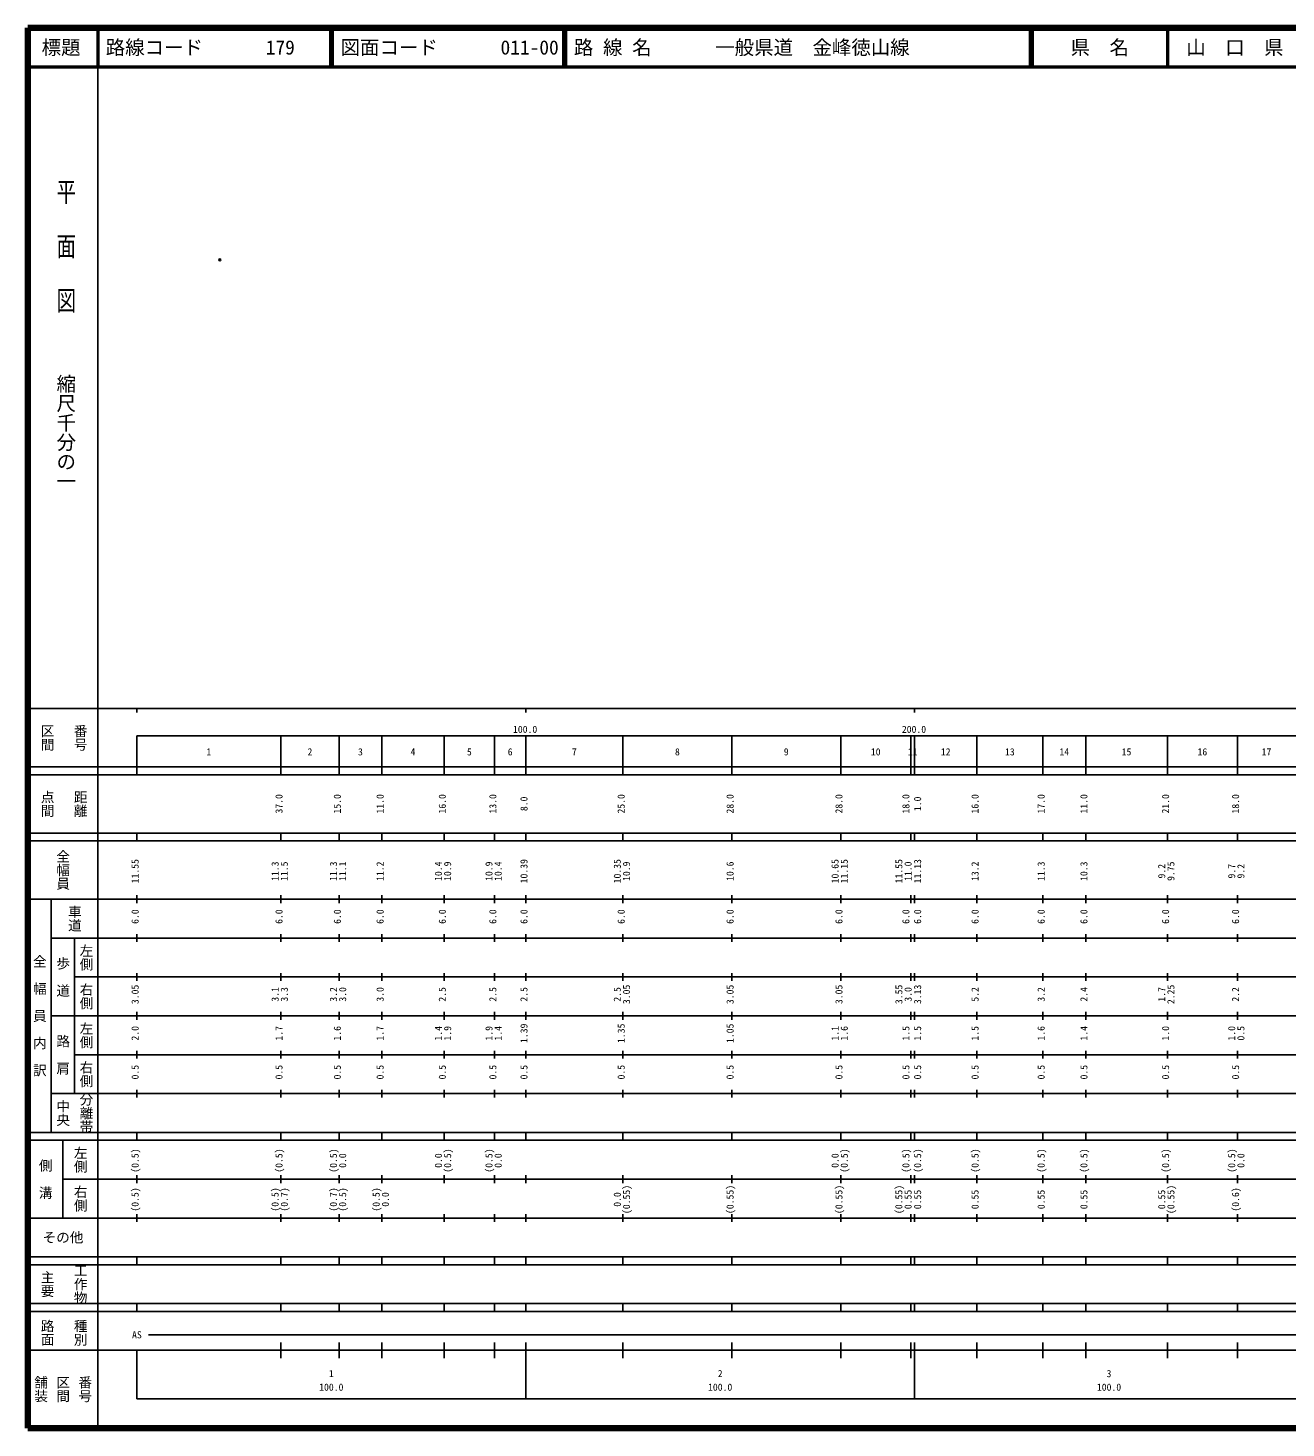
# Model space of a CAD drawing. Units: millimetres on the paper. Extents: x 40 to 680, y 20 to 380.
# Drawn here: x 40 to 363.5, y 20 to 380 of the extents above; entities that cross this region are included whole.
import ezdxf
from ezdxf.enums import TextEntityAlignment as Align

# ---------------------------------------------------------------- set-up
doc = ezdxf.new("R2010")
doc.units = ezdxf.units.MM
doc.header["$PDMODE"] = 32
doc.header["$PDSIZE"] = 0.5
doc.layers.add('M-OTRS', color=6, linetype='Continuous')
doc.layers.add('M-TTL-TXT', color=7, linetype='Continuous')
for name, color, linetype, lineweight in [('M-TTL', 2, 'Continuous', 140), ('M-TTL-BAND', 7, 'Continuous', 25), ('M-TTL-LINE', 7, 'Continuous', 50)]:
    doc.layers.add(name, color=color, linetype=linetype, lineweight=lineweight)
doc.styles.add('@ＭＳ ゴシック', font='')
doc.styles.add('ＭＳ ゴシック', font='')
doc.styles.get('@ＭＳ ゴシック').set_extended_font_data('@MS Gothic')
doc.styles.get('ＭＳ ゴシック').set_extended_font_data('MS Gothic')

msp = doc.modelspace()

# ---------------------------------------------------------------- linework, layer by layer
at = {"layer": 'M-OTRS'}
msp.add_point((89.313, 320.358), dxfattribs=at)
at = {"layer": 'M-TTL'}
for p, q in [((40, 380), (40, 20)), ((680, 380), (40, 380)), ((40, 20), (680, 20))]:
    msp.add_line(p, q, dxfattribs=at)
at = {"layer": 'M-TTL-BAND'}
for p, q in [((58, 370), (58, 20)), ((40, 205), (579, 205)), ((68, 205), (68, 204)), ((168, 205), (168, 204)), ((268, 205), (268, 204)), ((68, 198), (579, 198)), ((68, 198), (68, 188)), ((105, 188), (105, 198)), ((120, 188), (120, 198)), ((131, 188), (131, 198)), ((147, 188), (147, 198)), ((160, 188), (160, 198)), ((168, 188), (168, 198)), ((193, 188), (193, 198)), ((221, 188), (221, 198)), ((249, 188), (249, 198)), ((267, 188), (267, 198)), ((268, 188), (268, 198)), ((284, 188), (284, 198)), ((301, 188), (301, 198)), ((312, 188), (312, 198)), ((333, 188), (333, 198)), ((351, 188), (351, 198)), ((40, 190), (579, 190)), ((40, 188), (579, 188)), ((40, 173), (579, 173)), ((68, 171), (68, 173)), ((105, 171), (105, 173)), ((120, 171), (120, 173)), ((131, 171), (131, 173)), ((147, 171), (147, 173)), ((160, 171), (160, 173)), ((168, 171), (168, 173)), ((193, 171), (193, 173)), ((221, 171), (221, 173)), ((249, 171), (249, 173)), ((267, 171), (267, 173)), ((268, 171), (268, 173)), ((284, 171), (284, 173)), ((301, 171), (301, 173)), ((312, 171), (312, 173)), ((333, 171), (333, 173)), ((351, 171), (351, 173)), ((40, 171), (579, 171)), ((40, 156), (579, 156)), ((46, 96), (46, 156)), ((68, 155), (68, 157)), ((105, 155), (105, 157)), ((120, 155), (120, 157)), ((131, 155), (131, 157)), ((147, 155), (147, 157)), ((160, 155), (160, 157)), ((168, 155), (168, 157)), ((193, 155), (193, 157)), ((221, 155), (221, 157)), ((249, 155), (249, 157)), ((267, 155), (267, 157)), ((268, 155), (268, 157)), ((284, 155), (284, 157)), ((301, 155), (301, 157)), ((312, 155), (312, 157)), ((333, 155), (333, 157)), ((351, 155), (351, 157)), ((46, 146), (579, 146)), ((52, 146), (52, 106)), ((68, 145), (68, 147)), ((105, 145), (105, 147)), ((120, 145), (120, 147)), ((131, 145), (131, 147)), ((147, 145), (147, 147)), ((160, 145), (160, 147)), ((168, 145), (168, 147)), ((193, 145), (193, 147)), ((221, 145), (221, 147)), ((249, 145), (249, 147)), ((267, 145), (267, 147)), ((268, 145), (268, 147)), ((284, 145), (284, 147)), ((301, 145), (301, 147)), ((312, 145), (312, 147)), ((333, 145), (333, 147)), ((351, 145), (351, 147)), ((68, 135), (68, 137)), ((105, 135), (105, 137)), ((120, 135), (120, 137)), ((131, 135), (131, 137)), ((147, 135), (147, 137)), ((160, 135), (160, 137)), ((168, 135), (168, 137)), ((193, 135), (193, 137)), ((221, 135), (221, 137)), ((249, 135), (249, 137)), ((267, 135), (267, 137)), ((268, 135), (268, 137)), ((284, 135), (284, 137)), ((301, 135), (301, 137)), ((312, 135), (312, 137)), ((333, 135), (333, 137)), ((351, 135), (351, 137)), ((52, 136), (579, 136)), ((46, 126), (579, 126)), ((68, 125), (68, 127)), ((105, 125), (105, 127)), ((120, 125), (120, 127)), ((131, 125), (131, 127)), ((147, 125), (147, 127)), ((160, 125), (160, 127)), ((168, 125), (168, 127)), ((193, 125), (193, 127)), ((221, 125), (221, 127)), ((249, 125), (249, 127)), ((267, 125), (267, 127)), ((268, 125), (268, 127)), ((284, 125), (284, 127)), ((301, 125), (301, 127)), ((312, 125), (312, 127)), ((333, 125), (333, 127)), ((351, 125), (351, 127)), ((52, 116), (579, 116)), ((68, 115), (68, 117)), ((105, 115), (105, 117)), ((120, 115), (120, 117)), ((131, 115), (131, 117)), ((147, 115), (147, 117)), ((160, 115), (160, 117)), ((168, 115), (168, 117)), ((193, 115), (193, 117)), ((221, 115), (221, 117)), ((249, 115), (249, 117)), ((267, 115), (267, 117)), ((268, 115), (268, 117)), ((284, 115), (284, 117)), ((301, 115), (301, 117)), ((312, 115), (312, 117)), ((333, 115), (333, 117)), ((351, 115), (351, 117)), ((46, 106), (579, 106)), ((68, 105), (68, 107)), ((105, 105), (105, 107)), ((120, 105), (120, 107)), ((131, 105), (131, 107)), ((147, 105), (147, 107)), ((160, 105), (160, 107)), ((168, 105), (168, 107)), ((193, 105), (193, 107)), ((221, 105), (221, 107)), ((249, 105), (249, 107)), ((267, 105), (267, 107)), ((268, 105), (268, 107)), ((284, 105), (284, 107)), ((301, 105), (301, 107)), ((312, 105), (312, 107)), ((333, 105), (333, 107)), ((351, 105), (351, 107)), ((40, 96), (579, 96)), ((40, 94), (579, 94)), ((49, 94), (49, 74)), ((68, 94), (68, 96)), ((105, 94), (105, 96)), ((120, 94), (120, 96)), ((131, 94), (131, 96)), ((147, 94), (147, 96)), ((160, 94), (160, 96)), ((168, 94), (168, 96)), ((193, 94), (193, 96)), ((221, 94), (221, 96)), ((249, 94), (249, 96)), ((267, 94), (267, 96)), ((268, 94), (268, 96)), ((284, 94), (284, 96)), ((301, 94), (301, 96)), ((312, 94), (312, 96)), ((333, 94), (333, 96)), ((351, 94), (351, 96)), ((49, 84), (579, 84)), ((68, 83), (68, 85)), ((105, 83), (105, 85)), ((120, 83), (120, 85)), ((131, 83), (131, 85)), ((147, 83), (147, 85)), ((160, 83), (160, 85)), ((168, 83), (168, 85)), ((193, 83), (193, 85)), ((221, 83), (221, 85)), ((249, 83), (249, 85)), ((267, 83), (267, 85)), ((268, 83), (268, 85)), ((284, 83), (284, 85)), ((301, 83), (301, 85)), ((312, 83), (312, 85)), ((333, 83), (333, 85)), ((351, 83), (351, 85)), ((40, 74), (579, 74)), ((68, 73), (68, 75)), ((105, 73), (105, 75)), ((120, 73), (120, 75)), ((131, 73), (131, 75)), ((147, 73), (147, 75)), ((160, 73), (160, 75)), ((168, 73), (168, 75)), ((193, 73), (193, 75)), ((221, 73), (221, 75)), ((249, 73), (249, 75)), ((267, 73), (267, 75)), ((268, 73), (268, 75)), ((284, 73), (284, 75)), ((301, 73), (301, 75)), ((312, 73), (312, 75)), ((333, 73), (333, 75)), ((351, 73), (351, 75)), ((40, 64), (579, 64)), ((40, 62), (579, 62)), ((68, 62), (68, 64)), ((105, 62), (105, 64)), ((120, 62), (120, 64)), ((131, 62), (131, 64)), ((147, 62), (147, 64)), ((160, 62), (160, 64)), ((168, 62), (168, 64)), ((193, 62), (193, 64)), ((221, 62), (221, 64)), ((249, 62), (249, 64)), ((267, 62), (267, 64)), ((268, 62), (268, 64)), ((284, 62), (284, 64)), ((301, 62), (301, 64)), ((312, 62), (312, 64)), ((333, 62), (333, 64)), ((351, 62), (351, 64)), ((40, 52), (579, 52)), ((68, 50), (68, 52)), ((105, 50), (105, 52)), ((120, 50), (120, 52)), ((131, 50), (131, 52)), ((147, 50), (147, 52)), ((160, 50), (160, 52)), ((168, 50), (168, 52)), ((193, 50), (193, 52)), ((221, 50), (221, 52)), ((249, 50), (249, 52)), ((267, 50), (267, 52)), ((268, 50), (268, 52)), ((284, 50), (284, 52)), ((301, 50), (301, 52)), ((312, 50), (312, 52)), ((333, 50), (333, 52)), ((351, 50), (351, 52)), ((40, 50), (579, 50)), ((71, 44), (541, 44)), ((40, 40), (579, 40)), ((68, 40), (68, 27.5)), ((105, 38), (105, 42)), ((120, 38), (120, 42)), ((131, 38), (131, 42)), ((147, 38), (147, 42)), ((160, 38), (160, 42)), ((168, 27.5), (168, 42)), ((193, 38), (193, 42)), ((221, 38), (221, 42)), ((249, 38), (249, 42)), ((267, 38), (267, 42)), ((268, 27.5), (268, 42)), ((284, 38), (284, 42)), ((301, 38), (301, 42)), ((312, 38), (312, 42)), ((333, 38), (333, 42)), ((351, 38), (351, 42)), ((68, 27.5), (579, 27.5))]:
    msp.add_line(p, q, dxfattribs=at)
at = {"layer": 'M-TTL-LINE'}
for p, q in [((58, 380), (58, 370)), ((117.75, 380), (117.75, 370)), ((118.25, 380), (118.25, 370)), ((177.75, 380), (177.75, 370)), ((178.25, 380), (178.25, 370)), ((297.75, 380), (297.75, 370)), ((298.25, 380), (298.25, 370)), ((333, 380), (333, 370)), ((40, 370), (680, 370))]:
    msp.add_line(p, q, dxfattribs=at)

# ---------------------------------------------------------------- texts
at = {"layer": 'M-TTL-BAND', "style": '@ＭＳ ゴシック', "width": 1.4}
msp.add_text('平  面  図', height=3.666, rotation=270, dxfattribs=at).set_placement((49.777, 306.475), align=Align.MIDDLE_RIGHT)
at = {"layer": 'M-TTL-BAND', "style": '@ＭＳ ゴシック'}
msp.add_text('縮尺千分の一', height=3.666, rotation=270, dxfattribs=at).set_placement((49.777, 261.03), align=Align.MIDDLE_RIGHT)
for s, p in [('区間', (45, 197.5)), ('番号', (53.5, 197.5)), ('点間', (45, 180.5)), ('距離', (53.5, 180.5)), ('全幅員', (49, 163.5)), ('車道', (52, 151)), ('左側', (55, 141)), ('全\u3000幅\u3000員\u3000内\u3000訳', (43, 126)), ('歩\u3000道', (49, 136)), ('右側', (55, 131)), ('左側', (55, 121)), ('路\u3000肩', (49, 116)), ('右側', (55, 111)), ('分離帯', (55, 101)), ('中央', (49, 101)), ('左側', (53.5, 89)), ('側\u3000溝', (44.5, 84)), ('右側', (53.5, 79)), ('工作物', (53.5, 57)), ('主要', (45, 57)), ('路面', (45, 44.5)), ('種別', (53.5, 44.5)), ('舗装', (43.333, 30)), ('区間', (49, 30)), ('番号', (54.667, 30))]:
    msp.add_text(s, height=2.566, rotation=270, dxfattribs=at).set_placement(p, align=Align.MIDDLE_CENTER)
at = {"layer": 'M-TTL-BAND', "style": 'ＭＳ ゴシック'}
for s, p in [('100.0', (167.844, 198.195)), ('200.0', (267.844, 198.195)), ('1', (86.5, 192.405)), ('2', (112.5, 192.405)), ('3', (125.5, 192.405)), ('4', (139, 192.405)), ('5', (153.5, 192.405)), ('6', (164, 192.405)), ('7', (180.5, 192.405)), ('8', (207, 192.405)), ('9', (235, 192.405)), ('10', (258, 192.405)), ('11', (267.5, 192.405)), ('12', (276, 192.405)), ('13', (292.5, 192.405)), ('14', (306.5, 192.405)), ('15', (322.5, 192.405)), ('16', (342, 192.405)), ('17', (358.5, 192.405)), ('AS', (68, 42.5)), ('1', (118, 32.523)), ('2', (218, 32.523)), ('3', (318, 32.523)), ('100.0', (118, 29.033)), ('100.0', (218, 29.033)), ('100.0', (318, 29.033))]:
    msp.add_text(s, height=1.833, dxfattribs=at).set_placement(p, align=Align.BOTTOM_CENTER)
for s, p in [('37.0', (106, 180.5)), ('15.0', (121, 180.5)), ('11.0', (132, 180.5)), ('16.0', (148, 180.5)), ('13.0', (161, 180.5)), ('8.0', (169, 180.5)), ('25.0', (194, 180.5)), ('28.0', (222, 180.5)), ('28.0', (250, 180.5)), ('18.0', (267.222, 180.5)), ('1.0', (270.234, 180.5)), ('16.0', (285, 180.5)), ('17.0', (302, 180.5)), ('11.0', (313, 180.5)), ('21.0', (334, 180.5)), ('18.0', (352, 180.5)), ('11.55', (69, 163.174)), ('10.39', (169, 163.174)), ('10.35', (193, 163.174)), ('10.65', (249, 163.174)), ('11.15', (251.37, 163.174)), ('11.55', (265.406, 163.174)), ('11.13', (270.234, 163.174)), ('11.3', (105, 163.174)), ('11.5', (107.37, 163.174)), ('11.3', (120, 163.174)), ('11.1', (122.37, 163.174)), ('11.2', (132, 163.174)), ('10.4', (147, 163.174)), ('10.9', (149.37, 163.174)), ('10.9', (160, 163.174)), ('10.4', (162.37, 163.174)), ('10.9', (195.37, 163.174)), ('10.6', (222, 163.174)), ('11.0', (267.776, 163.174)), ('13.2', (285, 163.174)), ('11.3', (302, 163.174)), ('10.3', (313, 163.174)), ('9.2', (333, 163.174)), ('9.75', (335.37, 163.174)), ('9.7', (351, 163.174)), ('9.2', (353.37, 163.174)), ('6.0', (69, 151.5)), ('6.0', (106, 151.5)), ('6.0', (121, 151.5)), ('6.0', (132, 151.5)), ('6.0', (148, 151.5)), ('6.0', (161, 151.5)), ('6.0', (169, 151.5)), ('6.0', (194, 151.5)), ('6.0', (222, 151.5)), ('6.0', (250, 151.5)), ('6.0', (267.222, 151.5)), ('6.0', (270.234, 151.5)), ('6.0', (285, 151.5)), ('6.0', (302, 151.5)), ('6.0', (313, 151.5)), ('6.0', (334, 151.5)), ('6.0', (352, 151.5)), ('3.05', (69, 131.5)), ('3.1', (105, 131.5)), ('3.3', (107.37, 131.5)), ('3.2', (120, 131.5)), ('3.0', (122.37, 131.5)), ('3.0', (132, 131.5)), ('2.5', (148, 131.5)), ('2.5', (161, 131.5)), ('2.5', (169, 131.5)), ('2.5', (193, 131.5)), ('3.05', (195.37, 131.5)), ('3.05', (222, 131.5)), ('3.05', (250, 131.5)), ('3.55', (265.406, 131.5)), ('3.0', (267.776, 131.5)), ('3.13', (270.234, 131.5)), ('5.2', (285, 131.5)), ('3.2', (302, 131.5)), ('2.4', (313, 131.5)), ('1.7', (333, 131.5)), ('2.25', (335.37, 131.5)), ('2.2', (352, 131.5)), ('2.0', (69, 121.5)), ('1.7', (106, 121.5)), ('1.6', (121, 121.5)), ('1.7', (132, 121.5)), ('1.4', (147, 121.5)), ('1.9', (149.37, 121.5)), ('1.9', (160, 121.5)), ('1.4', (162.37, 121.5)), ('1.39', (169, 121.5)), ('1.35', (194, 121.5)), ('1.05', (222, 121.5)), ('1.1', (249, 121.5)), ('1.6', (251.37, 121.5)), ('1.5', (267.222, 121.5)), ('1.5', (270.234, 121.5)), ('1.5', (285, 121.5)), ('1.6', (302, 121.5)), ('1.4', (313, 121.5)), ('1.0', (334, 121.5)), ('1.0', (351, 121.5)), ('0.5', (353.37, 121.5)), ('0.5', (69, 111.5)), ('0.5', (106, 111.5)), ('0.5', (121, 111.5)), ('0.5', (132, 111.5)), ('0.5', (148, 111.5)), ('0.5', (161, 111.5)), ('0.5', (169, 111.5)), ('0.5', (194, 111.5)), ('0.5', (222, 111.5)), ('0.5', (250, 111.5)), ('0.5', (267.222, 111.5)), ('0.5', (270.234, 111.5)), ('0.5', (285, 111.5)), ('0.5', (302, 111.5)), ('0.5', (313, 111.5)), ('0.5', (334, 111.5)), ('0.5', (352, 111.5)), ('(0.5)', (69, 88.764)), ('(0.5)', (106, 88.764)), ('(0.5)', (120, 88.764)), ('0.0', (122.37, 88.764)), ('0.0', (147, 88.764)), ('(0.5)', (149.37, 88.764)), ('(0.5)', (160, 88.764)), ('0.0', (162.37, 88.764)), ('0.0', (249, 88.764)), ('(0.5)', (251.37, 88.764)), ('(0.5)', (267.222, 88.764)), ('(0.5)', (270.234, 88.764)), ('(0.5)', (285, 88.764)), ('(0.5)', (302, 88.764)), ('(0.5)', (313, 88.764)), ('(0.5)', (334, 88.764)), ('(0.5)', (351, 88.764)), ('0.0', (353.37, 88.764)), ('(0.5)', (69, 78.764)), ('(0.5)', (105, 78.764)), ('(0.7)', (107.37, 78.764)), ('(0.7)', (120, 78.764)), ('(0.5)', (122.37, 78.764)), ('(0.5)', (131, 78.764)), ('0.0', (133.37, 78.764)), ('0.0', (193, 78.764)), ('(0.55)', (195.37, 78.764)), ('(0.55)', (222, 78.764)), ('(0.55)', (250, 78.764)), ('(0.55)', (265.406, 78.764)), ('0.55', (267.776, 78.764)), ('0.55', (270.234, 78.764)), ('0.55', (285, 78.764)), ('0.55', (302, 78.764)), ('0.55', (313, 78.764)), ('0.55', (333, 78.764)), ('(0.55)', (335.37, 78.764)), ('(0.6)', (352, 78.764))]:
    msp.add_text(s, height=1.833, rotation=90, dxfattribs=at).set_placement(p, align=Align.BOTTOM_CENTER)
msp.add_text('その他', height=2.566, dxfattribs=at).set_placement((49, 69), align=Align.MIDDLE_CENTER)
at = {"layer": 'M-TTL-TXT', "style": 'ＭＳ ゴシック'}
for s, p in [('標題', (48.5, 375)), ('県\u3000名', (315.625, 375)), ('山\u3000口\u3000県', (350.375, 375))]:
    msp.add_text(s, height=3.666, dxfattribs=at).set_placement(p, align=Align.MIDDLE_CENTER)
for s, p in [('路線コード', (60, 375)), ('179', (101.142, 375)), ('図面コード', (120.38, 375)), ('011-00', (161.521, 375)), ('路 線 名', (180.38, 375)), ('一般県道\u3000金峰徳山線', (216.734, 375))]:
    msp.add_text(s, height=3.666, dxfattribs=at).set_placement(p, align=Align.MIDDLE_LEFT)

doc.saveas('drawing.dxf')
